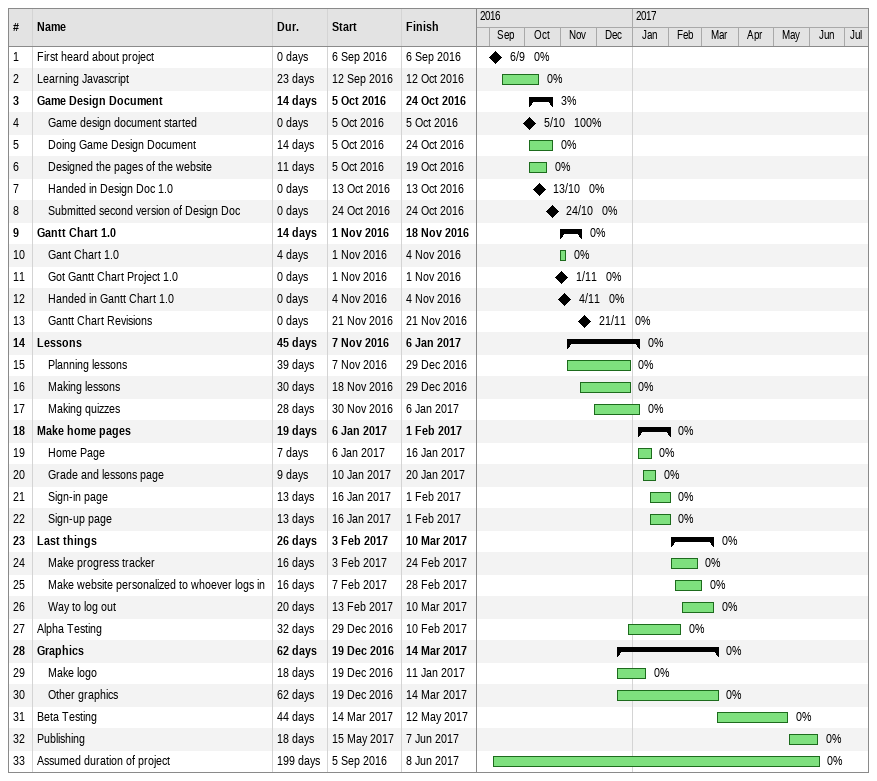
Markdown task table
| ID | Level | Task | Duration | Start | Finish | % complete |
|---|---|---|---|---|---|---|
| 1 | 1 | First heard about project | 0d | 2016-09-06 | 2016-09-06 | 0 |
| 2 | 1 | Learning Javascript | 23d | 2016-09-12 | 2016-10-12 | 0 |
| 3 | 1 | **Game Design Document** | 14d | 2016-10-05 | 2016-10-24 | 3 |
| 4 | 2 | Game design document started | 0d | 2016-10-05 | 2016-10-05 | 100 |
| 5 | 2 | Doing Game Design Document | 14d | 2016-10-05 | 2016-10-24 | 0 |
| 6 | 2 | Designed the pages of the website | 11d | 2016-10-05 | 2016-10-19 | 0 |
| 7 | 2 | Handed in Design Doc 1.0 | 0d | 2016-10-13 | 2016-10-13 | 0 |
| 8 | 2 | Submitted second version of Design Doc | 0d | 2016-10-24 | 2016-10-24 | 0 |
| 9 | 1 | **Gantt Chart 1.0** | 14d | 2016-11-01 | 2016-11-18 | 0 |
| 10 | 2 | Gant Chart 1.0 | 4d | 2016-11-01 | 2016-11-04 | 0 |
| 11 | 2 | Got Gantt Chart Project 1.0 | 0d | 2016-11-01 | 2016-11-01 | 0 |
| 12 | 2 | Handed in Gantt Chart 1.0 | 0d | 2016-11-04 | 2016-11-04 | 0 |
| 13 | 2 | Gantt Chart Revisions | 0d | 2016-11-21 | 2016-11-21 | 0 |
| 14 | 1 | **Lessons** | 45d | 2016-11-07 | 2017-01-06 | 0 |
| 15 | 2 | Planning lessons | 39d | 2016-11-07 | 2016-12-29 | 0 |
| 16 | 2 | Making lessons | 30d | 2016-11-18 | 2016-12-29 | 0 |
| 17 | 2 | Making quizzes | 28d | 2016-11-30 | 2017-01-06 | 0 |
| 18 | 1 | **Make home pages** | 19d | 2017-01-06 | 2017-02-01 | 0 |
| 19 | 2 | Home Page | 7d | 2017-01-06 | 2017-01-16 | 0 |
| 20 | 2 | Grade and lessons page | 9d | 2017-01-10 | 2017-01-20 | 0 |
| 21 | 2 | Sign-in page | 13d | 2017-01-16 | 2017-02-01 | 0 |
| 22 | 2 | Sign-up page | 13d | 2017-01-16 | 2017-02-01 | 0 |
| 23 | 1 | **Last things** | 26d | 2017-02-03 | 2017-03-10 | 0 |
| 24 | 2 | Make progress tracker | 16d | 2017-02-03 | 2017-02-24 | 0 |
| 25 | 2 | Make website personalized to whoever logs in | 16d | 2017-02-07 | 2017-02-28 | 0 |
| 26 | 2 | Way to log out | 20d | 2017-02-13 | 2017-03-10 | 0 |
| 27 | 1 | Alpha Testing | 32d | 2016-12-29 | 2017-02-10 | 0 |
| 28 | 1 | **Graphics** | 62d | 2016-12-19 | 2017-03-14 | 0 |
| 29 | 2 | Make logo | 18d | 2016-12-19 | 2017-01-11 | 0 |
| 30 | 2 | Other graphics | 62d | 2016-12-19 | 2017-03-14 | 0 |
| 31 | 1 | Beta Testing | 44d | 2017-03-14 | 2017-05-12 | 0 |
| 32 | 1 | Publishing | 18d | 2017-05-15 | 2017-06-07 | 0 |
| 33 | 1 | Assumed duration of project | 199d | 2016-09-05 | 2017-06-08 | 0 |
